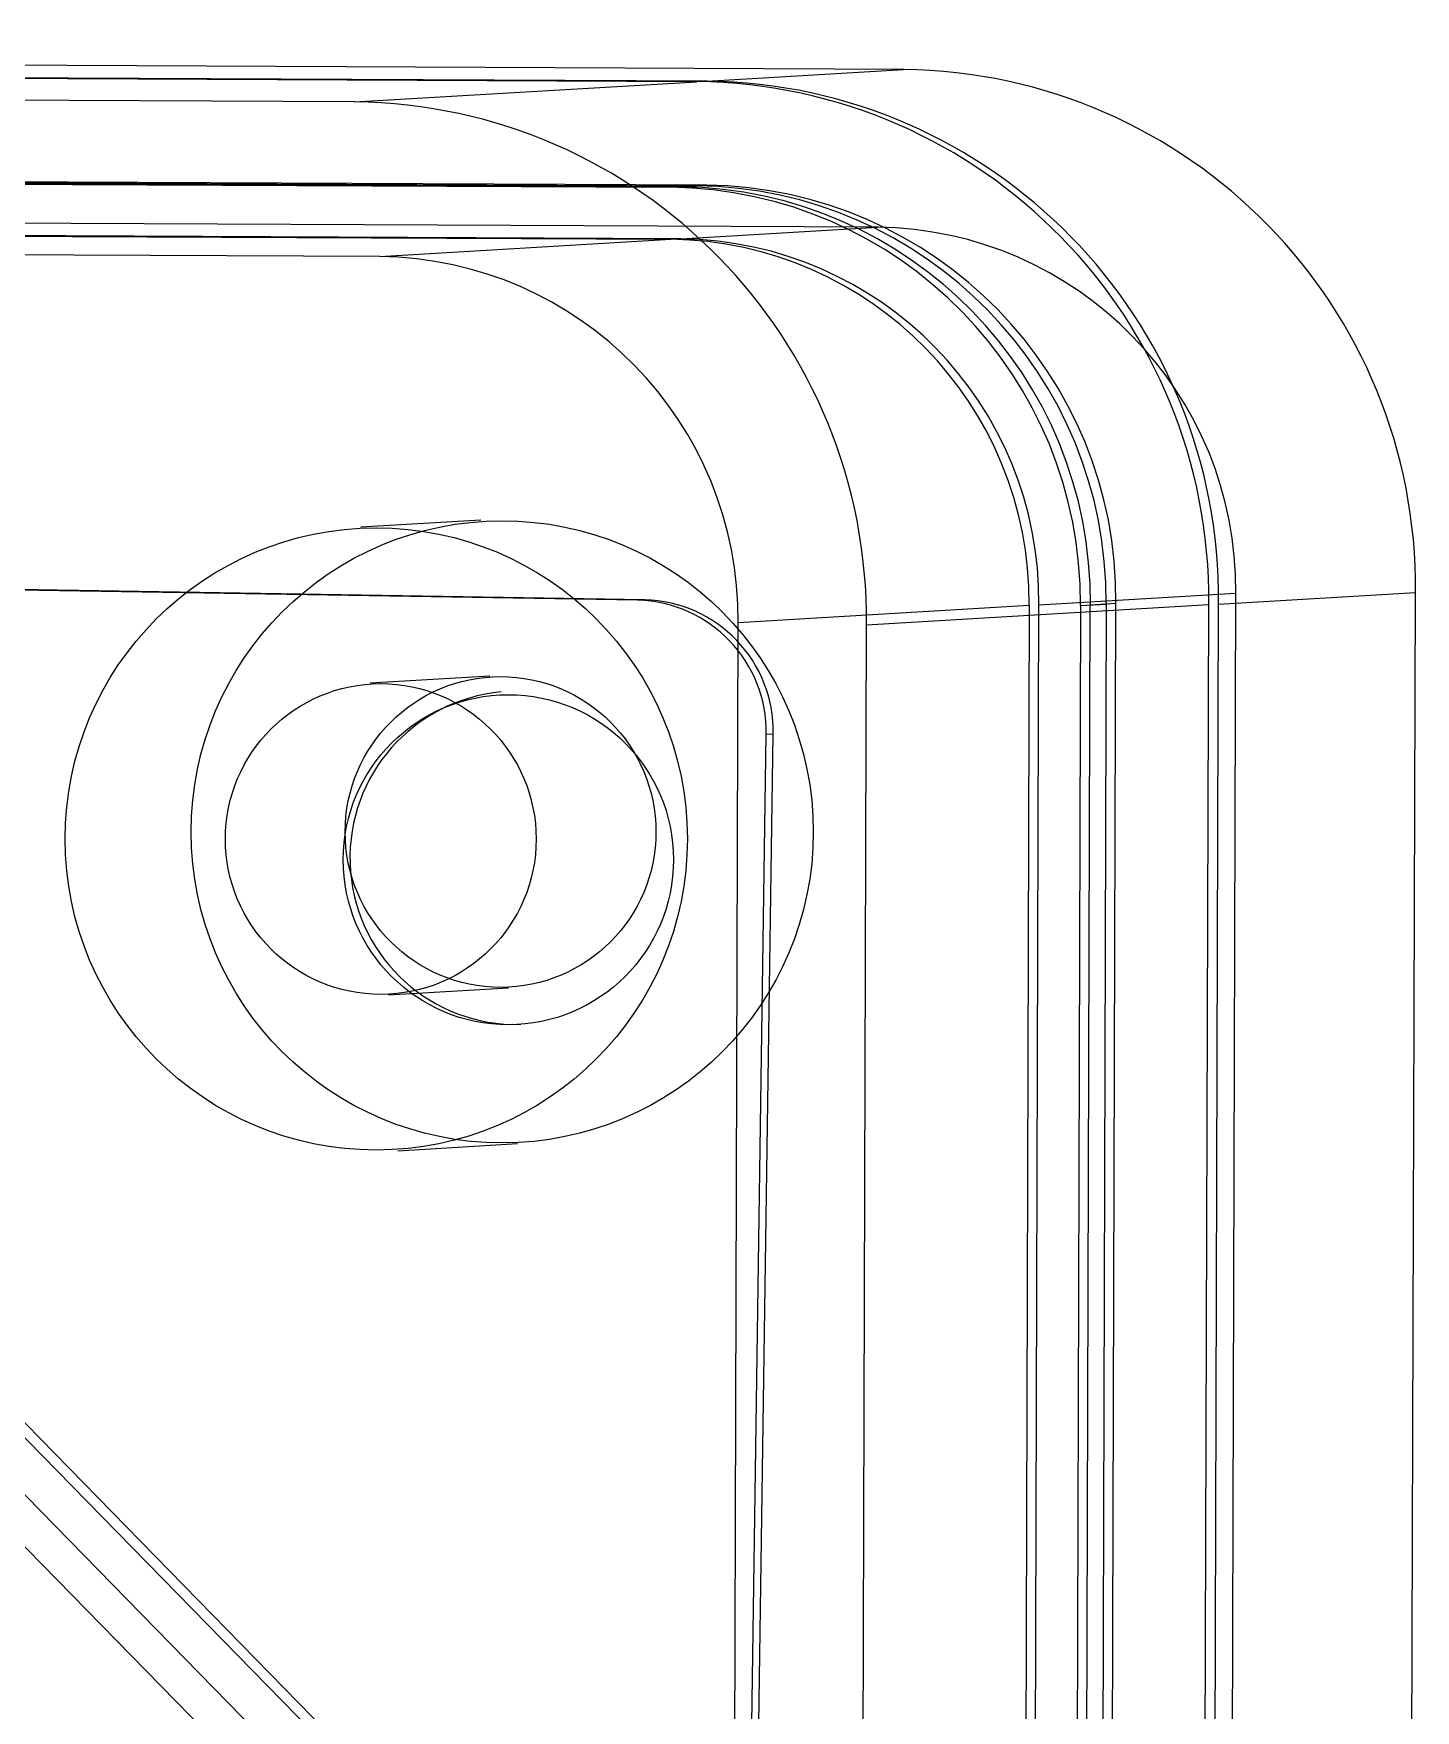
# Model space of a CAD drawing. Header units: millimetres. Extents: x -31.6 to 57.7, y -27.5 to 38.1.
# Drawn here: x 44.42 to 57.7, y 21.99 to 38.1 of the extents above; entities that cross this region are included whole.
import ezdxf

# ---------------------------------------------------------------- set-up
doc = ezdxf.new("R2010")
doc.units = ezdxf.units.MM

msp = doc.modelspace()

# ---------------------------------------------------------------- linework, layer by layer
at = {"color": 7, "linetype": 'Continuous', "lineweight": 25}
for p, q in [((52.783, 37.759), (-21.195, 38.105)), ((50.797, 37.642), (-23.182, 37.988)), ((50.892, 37.647), (-23.087, 37.993)), ((47.508, 37.448), (-26.47, 37.793)), ((50.892, 37.647), (52.783, 37.759)), ((47.508, 37.448), (50.797, 37.642)), ((-23.431, 36.973), (50.548, 36.628)), ((50.643, 36.633), (-23.336, 36.978)), ((-23.184, 36.988), (50.794, 36.642)), ((50.889, 36.647), (-23.089, 36.993)), ((52.532, 36.244), (-21.447, 36.59)), ((50.548, 36.628), (50.794, 36.642)), ((50.889, 36.647), (50.643, 36.633)), ((-23.433, 36.474), (50.546, 36.128)), ((50.641, 36.133), (-23.338, 36.478)), ((47.751, 35.962), (-26.228, 36.308)), ((47.751, 35.962), (50.546, 36.128)), ((50.641, 36.133), (52.532, 36.244)), ((48.719, 33.43), (47.568, 33.362)), ((50.227, 32.66), (26.103, 33.056)), ((50.295, 32.664), (26.17, 33.06)), ((54.083, 32.617), (55.974, 32.728)), ((55.809, 32.624), (57.7, 32.736)), ((55.812, -22.268), (55.974, 32.728)), ((57.538, -22.261), (57.7, 32.736)), ((50.295, 32.664), (50.227, 32.66)), ((51.193, 32.447), (53.988, 32.612)), ((52.426, 32.425), (55.714, 32.62)), ((53.988, 32.612), (53.826, -22.385)), ((53.921, -22.38), (54.083, 32.617)), ((54.481, 32.61), (54.319, -22.387)), ((54.414, -22.382), (54.576, 32.614)), ((54.481, 32.61), (54.728, 32.624)), ((54.728, 32.624), (54.566, -22.373)), ((54.823, 32.629), (54.576, 32.614)), ((54.661, -22.368), (54.823, 32.629)), ((55.552, -22.377), (55.714, 32.62)), ((55.647, -22.372), (55.809, 32.624)), ((51.03, -22.55), (51.193, 32.447)), ((52.263, -22.572), (52.426, 32.425)), ((48.808, 31.932), (47.657, 31.864)), ((51.005, -0.354), (51.461, 31.37)), ((51.073, -0.35), (51.529, 31.374)), ((51.529, 31.374), (51.461, 31.37)), ((47.834, 28.869), (48.985, 28.938)), ((49.023, 28.585), (48.955, 28.581)), ((49.023, 28.585), (49.106, 28.586)), ((47.923, 27.372), (49.074, 27.44)), ((52.083, 16.703), (43.911, 25.051)), ((52.214, 16.711), (44.042, 25.059)), ((51.299, 16.457), (43.243, 24.686)), ((43.703, 24.714), (51.76, 16.484))]:
    msp.add_line(p, q, dxfattribs=at)
for centre, radius in [((47.716, 30.367), 2.989), ((48.926, 30.435), 2.989), ((48.91, 30.434), 1.493), ((47.759, 30.366), 1.493), ((48.985, 30.167), 1.586)]:
    msp.add_circle(centre, radius, dxfattribs=at)
for centre, radius, start, end in [((52.728, 32.786), 4.973, 359.4226, 89.3603), ((50.742, 32.67), 4.973, 359.4226, 89.3603), ((50.837, 32.674), 4.973, 359.4226, 89.3603), ((47.453, 32.475), 4.973, 359.4226, 89.3603), ((50.499, 32.646), 3.982, 359.4755, 89.3073), ((50.597, 32.653), 3.98, 359.4435, 89.3394), ((50.746, 32.661), 3.982, 359.4755, 89.3073), ((50.843, 32.668), 3.98, 359.4435, 89.3394), ((50.504, 32.644), 3.484, 359.4755, 89.3073), ((50.601, 32.65), 3.482, 359.4435, 89.3394), ((52.492, 32.762), 3.482, 359.4435, 89.3394), ((47.71, 32.48), 3.482, 359.4435, 89.3394), ((50.197, 31.396), 1.265, 358.814, 88.6439), ((50.265, 31.4), 1.265, 358.814, 88.6439), ((49.064, 30.185), 1.601, 95.2662, 268.5087)]:
    msp.add_arc(centre, radius, start, end, dxfattribs=at)

doc.saveas('drawing.dxf')
